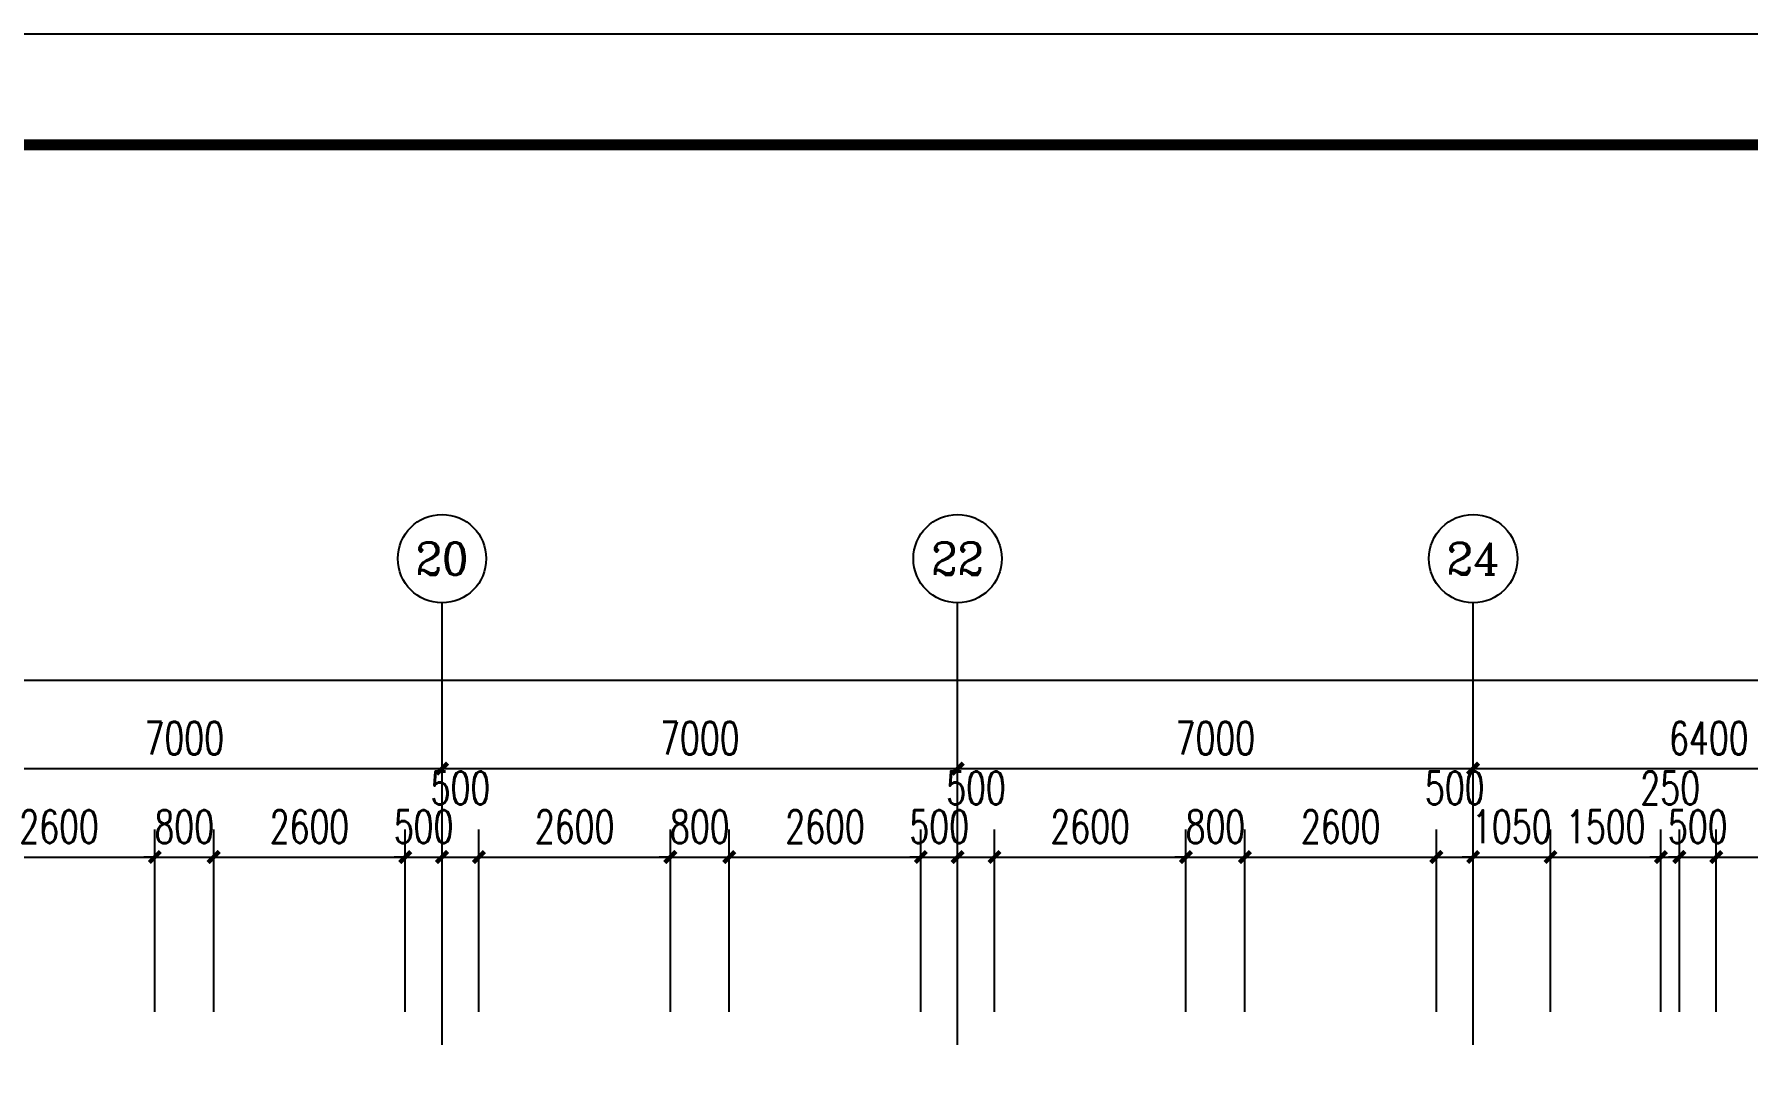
# Model space of a CAD drawing. Extents: x 1333527 to 1855755, y 1020844 to 1581249.
# Drawn here: x 1436238 to 1459502, y 1267994 to 1282088 of the extents above; entities that cross this region are included whole.
import ezdxf
from ezdxf.enums import TextEntityAlignment as Align

# ---------------------------------------------------------------- set-up
doc = ezdxf.new("R2010")
doc.units = 0
doc.header["$LTSCALE"] = 1000
doc.header["$PDSIZE"] = 5
doc.layers.add('1-建筑底图', color=8, linetype='Continuous', plot=False)
for name, color, linetype in [('AXIS_TEXT', 7, 'Continuous'), ('BTTK', 7, 'Continuous'), ('PUB_TITLE', 7, 'Continuous')]:
    doc.layers.add(name, color=color, linetype=linetype)
doc.styles.add('_TCH_AXIS', font='COMPLEX', dxfattribs={"bigfont": 'GBCBIG'})
doc.styles.add('_TCH_DIM_T3', font='SIMPLEX', dxfattribs={"width": 0.705882, "bigfont": 'GBCBIG'})
doc.styles.add('COMPLEX', font='COMPLEX')
doc.styles.add('HZ(TK)', font='geniso.shx', dxfattribs={"width": 0.9, "bigfont": 'hztxt.shx'})
doc.dimstyles.new('_TCH_ARCH&&150', dxfattribs={"dimtxt": 446.25, "dimasz": 150, "dimexe": 375, "dimexo": 450, "dimgap": 189.375, "dimtad": 1, "dimdec": 0, "dimzin": 0, "dimdsep": 46, "dimtxsty": '_TCH_DIM_T3', "dimblk": 'ARCHTICK', "dimcen": 0.09, "dimclrt": 7, "dimazin": 2, "dimtfac": 1, "dimtdec": 0, "dimtix": 1, "dimtmove": 2, "dimatfit": 3, "dimfxl": 1, "dimtolj": 1, "dimtzin": 0, "dimarcsym": 0})

# ---------------------------------------------------------------- blocks, each defined once
blk = doc.blocks.new('vhtemplate_2020年新竖式图框_A0')
at = {"layer": 'PUB_TITLE', "color": 7}
blk.add_lwpolyline([(0, 0), (1189, 0), (1189, 841), (0, 841)], close=True, dxfattribs=at)
at = {"layer": 'PUB_TITLE', "const_width": 1}
blk.add_lwpolyline([(25, 10), (1179, 10), (1179, 831), (25, 831)], close=True, dxfattribs=at)
at = {"layer": 'BTTK', "color": 4, "style": 'HZ(TK)', "width": 0.9}
for tag, p in [('合作单位', (1144, 743.5)), ('建设单位', (1144, 209.5)), ('工程名称', (1144, 176.5)), ('子项名称', (1154, 160)), ('图纸名称', (1144, 141))]:
    blk.add_attdef(tag, text='', height=3.5, dxfattribs=at).set_placement(p, align=Align.MIDDLE_CENTER)
for tag, p in [('注册证书号', (1156.5, 309.01)), ('注册印章号', (1156.5, 301.01)), ('设计号', (1154, 193)), ('图别', (1137.75, 34)), ('图号', (1170.25, 34)), ('版本号', (1137.75, 26)), ('日期', (1170.25, 26))]:
    blk.add_attdef(tag, text='', height=3.5, dxfattribs=at).set_placement(p, align=Align.MIDDLE)
blk = doc.blocks.new('_AXISO')
blk.add_circle((0, 0), 0.5)
at = {"layer": 'AXIS_TEXT', "style": 'COMPLEX', "width": 1.041667}
blk.add_attdef('A', text='', height=0.56, dxfattribs=at).set_placement((-0.25, -0.28), (0.25, -0.28), align=Align.FIT)
blk = doc.blocks.new('_ArchTick')
at = {"color": 0, "linetype": 'ByBlock', "const_width": 0.4}
blk.add_lwpolyline([(-0.5, -0.5), (0.5, 0.5)], dxfattribs=at)
blk = doc.blocks.new('*D373')
at = {"layer": '1-建筑底图', "color": 0, "lineweight": -2, "transparency": 16777216}
for p, q in [((76400, 91950), (76400, 94425)), ((79000, 91950), (79000, 94425)), ((76400, 94050), (79000, 94050))]:
    blk.add_line(p, q, dxfattribs=at)
at = {"layer": 'Defpoints', "color": 0}
for p in [(79000, 94050), (76400, 91500), (79000, 91500)]:
    blk.add_point(p, dxfattribs=at)
at = {"layer": '1-建筑底图', "color": 0, "lineweight": -2, "transparency": 16777216, "xscale": 150, "yscale": 150, "zscale": 150, "rotation": 180}
blk.add_blockref('_ArchTick', (76400, 94050), dxfattribs=at)
at = {"layer": '1-建筑底图', "color": 0, "lineweight": -2, "transparency": 16777216, "xscale": 150, "yscale": 150, "zscale": 150}
blk.add_blockref('_ArchTick', (79000, 94050), dxfattribs=at)
at = {"layer": '1-建筑底图', "color": 7, "transparency": 16777216, "insert": (77700, 94463), "char_height": 446.2, "attachment_point": 5, "style": '_TCH_DIM_T3'}
blk.add_mtext('\\A1;2600', dxfattribs=at)
blk = doc.blocks.new('*D374')
at = {"layer": '1-建筑底图', "color": 0, "lineweight": -2, "transparency": 16777216}
for p, q in [((79000, 91950), (79000, 94425)), ((79800, 91950), (79800, 94425)), ((79000, 94050), (78850, 94050)), ((79000, 94050), (79800, 94050)), ((79800, 94050), (79950, 94050))]:
    blk.add_line(p, q, dxfattribs=at)
at = {"layer": 'Defpoints', "color": 0}
for p in [(79800, 94050), (79000, 91500), (79800, 91500)]:
    blk.add_point(p, dxfattribs=at)
at = {"layer": '1-建筑底图', "color": 0, "lineweight": -2, "transparency": 16777216, "xscale": 150, "yscale": 150, "zscale": 150}
blk.add_blockref('_ArchTick', (79000, 94050), dxfattribs=at)
at = {"layer": '1-建筑底图', "color": 0, "lineweight": -2, "transparency": 16777216, "xscale": 150, "yscale": 150, "zscale": 150, "rotation": 180}
blk.add_blockref('_ArchTick', (79800, 94050), dxfattribs=at)
at = {"layer": '1-建筑底图', "color": 7, "transparency": 16777216, "insert": (79400, 94463), "char_height": 446.2, "attachment_point": 5, "style": '_TCH_DIM_T3'}
blk.add_mtext('\\A1;800', dxfattribs=at)
blk = doc.blocks.new('*D375')
at = {"layer": '1-建筑底图', "color": 0, "lineweight": -2, "transparency": 16777216}
for p, q in [((79800, 91950), (79800, 94425)), ((82400, 91950), (82400, 94425)), ((79800, 94050), (82400, 94050))]:
    blk.add_line(p, q, dxfattribs=at)
at = {"layer": 'Defpoints', "color": 0}
for p in [(82400, 94050), (79800, 91500), (82400, 91500)]:
    blk.add_point(p, dxfattribs=at)
at = {"layer": '1-建筑底图', "color": 0, "lineweight": -2, "transparency": 16777216, "xscale": 150, "yscale": 150, "zscale": 150, "rotation": 180}
blk.add_blockref('_ArchTick', (79800, 94050), dxfattribs=at)
at = {"layer": '1-建筑底图', "color": 0, "lineweight": -2, "transparency": 16777216, "xscale": 150, "yscale": 150, "zscale": 150}
blk.add_blockref('_ArchTick', (82400, 94050), dxfattribs=at)
at = {"layer": '1-建筑底图', "color": 7, "transparency": 16777216, "insert": (81100, 94463), "char_height": 446.2, "attachment_point": 5, "style": '_TCH_DIM_T3'}
blk.add_mtext('\\A1;2600', dxfattribs=at)
blk = doc.blocks.new('*D376')
at = {"layer": '1-建筑底图', "color": 0, "lineweight": -2, "transparency": 16777216}
for p, q in [((82400, 91950), (82400, 94425)), ((82900, 91950), (82900, 94425)), ((82400, 94050), (82250, 94050)), ((82400, 94050), (82900, 94050)), ((82900, 94050), (83050, 94050))]:
    blk.add_line(p, q, dxfattribs=at)
at = {"layer": 'Defpoints', "color": 0}
for p in [(82900, 94050), (82400, 91500), (82900, 91500)]:
    blk.add_point(p, dxfattribs=at)
at = {"layer": '1-建筑底图', "color": 0, "lineweight": -2, "transparency": 16777216, "xscale": 150, "yscale": 150, "zscale": 150}
blk.add_blockref('_ArchTick', (82400, 94050), dxfattribs=at)
at = {"layer": '1-建筑底图', "color": 0, "lineweight": -2, "transparency": 16777216, "xscale": 150, "yscale": 150, "zscale": 150, "rotation": 180}
blk.add_blockref('_ArchTick', (82900, 94050), dxfattribs=at)
at = {"layer": '1-建筑底图', "color": 7, "transparency": 16777216, "insert": (82650, 94463), "char_height": 446.2, "attachment_point": 5, "style": '_TCH_DIM_T3'}
blk.add_mtext('\\A1;500', dxfattribs=at)
blk = doc.blocks.new('*D377')
at = {"layer": '1-建筑底图', "color": 0, "lineweight": -2, "transparency": 16777216}
for p, q in [((82900, 91950), (82900, 94425)), ((83400, 91950), (83400, 94425)), ((82900, 94050), (83400, 94050))]:
    blk.add_line(p, q, dxfattribs=at)
at = {"layer": 'Defpoints', "color": 0}
for p in [(83400, 94050), (82900, 91500), (83400, 91500)]:
    blk.add_point(p, dxfattribs=at)
at = {"layer": '1-建筑底图', "color": 0, "lineweight": -2, "transparency": 16777216, "xscale": 150, "yscale": 150, "zscale": 150, "rotation": 180}
blk.add_blockref('_ArchTick', (82900, 94050), dxfattribs=at)
at = {"layer": '1-建筑底图', "color": 0, "lineweight": -2, "transparency": 16777216, "xscale": 150, "yscale": 150, "zscale": 150}
blk.add_blockref('_ArchTick', (83400, 94050), dxfattribs=at)
at = {"layer": '1-建筑底图', "color": 7, "transparency": 16777216, "insert": (83150, 94988), "char_height": 446.2, "attachment_point": 5, "style": '_TCH_DIM_T3'}
blk.add_mtext('\\A1;500', dxfattribs=at)
blk = doc.blocks.new('*D378')
at = {"layer": '1-建筑底图', "color": 0, "lineweight": -2, "transparency": 16777216}
for p, q in [((83400, 91950), (83400, 94425)), ((86000, 91950), (86000, 94425)), ((83400, 94050), (86000, 94050))]:
    blk.add_line(p, q, dxfattribs=at)
at = {"layer": 'Defpoints', "color": 0}
for p in [(86000, 94050), (83400, 91500), (86000, 91500)]:
    blk.add_point(p, dxfattribs=at)
at = {"layer": '1-建筑底图', "color": 0, "lineweight": -2, "transparency": 16777216, "xscale": 150, "yscale": 150, "zscale": 150, "rotation": 180}
blk.add_blockref('_ArchTick', (83400, 94050), dxfattribs=at)
at = {"layer": '1-建筑底图', "color": 0, "lineweight": -2, "transparency": 16777216, "xscale": 150, "yscale": 150, "zscale": 150}
blk.add_blockref('_ArchTick', (86000, 94050), dxfattribs=at)
at = {"layer": '1-建筑底图', "color": 7, "transparency": 16777216, "insert": (84700, 94463), "char_height": 446.2, "attachment_point": 5, "style": '_TCH_DIM_T3'}
blk.add_mtext('\\A1;2600', dxfattribs=at)
blk = doc.blocks.new('*D379')
at = {"layer": '1-建筑底图', "color": 0, "lineweight": -2, "transparency": 16777216}
for p, q in [((86000, 91950), (86000, 94425)), ((86800, 91950), (86800, 94425)), ((86000, 94050), (85850, 94050)), ((86000, 94050), (86800, 94050)), ((86800, 94050), (86950, 94050))]:
    blk.add_line(p, q, dxfattribs=at)
at = {"layer": 'Defpoints', "color": 0}
for p in [(86800, 94050), (86000, 91500), (86800, 91500)]:
    blk.add_point(p, dxfattribs=at)
at = {"layer": '1-建筑底图', "color": 0, "lineweight": -2, "transparency": 16777216, "xscale": 150, "yscale": 150, "zscale": 150}
blk.add_blockref('_ArchTick', (86000, 94050), dxfattribs=at)
at = {"layer": '1-建筑底图', "color": 0, "lineweight": -2, "transparency": 16777216, "xscale": 150, "yscale": 150, "zscale": 150, "rotation": 180}
blk.add_blockref('_ArchTick', (86800, 94050), dxfattribs=at)
at = {"layer": '1-建筑底图', "color": 7, "transparency": 16777216, "insert": (86400, 94463), "char_height": 446.2, "attachment_point": 5, "style": '_TCH_DIM_T3'}
blk.add_mtext('\\A1;800', dxfattribs=at)
blk = doc.blocks.new('*D380')
at = {"layer": '1-建筑底图', "color": 0, "lineweight": -2, "transparency": 16777216}
for p, q in [((86800, 91950), (86800, 94425)), ((89400, 91950), (89400, 94425)), ((86800, 94050), (89400, 94050))]:
    blk.add_line(p, q, dxfattribs=at)
at = {"layer": 'Defpoints', "color": 0}
for p in [(89400, 94050), (86800, 91500), (89400, 91500)]:
    blk.add_point(p, dxfattribs=at)
at = {"layer": '1-建筑底图', "color": 0, "lineweight": -2, "transparency": 16777216, "xscale": 150, "yscale": 150, "zscale": 150, "rotation": 180}
blk.add_blockref('_ArchTick', (86800, 94050), dxfattribs=at)
at = {"layer": '1-建筑底图', "color": 0, "lineweight": -2, "transparency": 16777216, "xscale": 150, "yscale": 150, "zscale": 150}
blk.add_blockref('_ArchTick', (89400, 94050), dxfattribs=at)
at = {"layer": '1-建筑底图', "color": 7, "transparency": 16777216, "insert": (88100, 94463), "char_height": 446.2, "attachment_point": 5, "style": '_TCH_DIM_T3'}
blk.add_mtext('\\A1;2600', dxfattribs=at)
blk = doc.blocks.new('*D381')
at = {"layer": '1-建筑底图', "color": 0, "lineweight": -2, "transparency": 16777216}
for p, q in [((89400, 91950), (89400, 94425)), ((89900, 91950), (89900, 94425)), ((89400, 94050), (89250, 94050)), ((89400, 94050), (89900, 94050)), ((89900, 94050), (90050, 94050))]:
    blk.add_line(p, q, dxfattribs=at)
at = {"layer": 'Defpoints', "color": 0}
for p in [(89900, 94050), (89400, 91500), (89900, 91500)]:
    blk.add_point(p, dxfattribs=at)
at = {"layer": '1-建筑底图', "color": 0, "lineweight": -2, "transparency": 16777216, "xscale": 150, "yscale": 150, "zscale": 150}
blk.add_blockref('_ArchTick', (89400, 94050), dxfattribs=at)
at = {"layer": '1-建筑底图', "color": 0, "lineweight": -2, "transparency": 16777216, "xscale": 150, "yscale": 150, "zscale": 150, "rotation": 180}
blk.add_blockref('_ArchTick', (89900, 94050), dxfattribs=at)
at = {"layer": '1-建筑底图', "color": 7, "transparency": 16777216, "insert": (89650, 94463), "char_height": 446.2, "attachment_point": 5, "style": '_TCH_DIM_T3'}
blk.add_mtext('\\A1;500', dxfattribs=at)
blk = doc.blocks.new('*D382')
at = {"layer": '1-建筑底图', "color": 0, "lineweight": -2, "transparency": 16777216}
for p, q in [((89900, 91950), (89900, 94425)), ((90400, 91950), (90400, 94425)), ((89900, 94050), (90400, 94050))]:
    blk.add_line(p, q, dxfattribs=at)
at = {"layer": 'Defpoints', "color": 0}
for p in [(90400, 94050), (89900, 91500), (90400, 91500)]:
    blk.add_point(p, dxfattribs=at)
at = {"layer": '1-建筑底图', "color": 0, "lineweight": -2, "transparency": 16777216, "xscale": 150, "yscale": 150, "zscale": 150, "rotation": 180}
blk.add_blockref('_ArchTick', (89900, 94050), dxfattribs=at)
at = {"layer": '1-建筑底图', "color": 0, "lineweight": -2, "transparency": 16777216, "xscale": 150, "yscale": 150, "zscale": 150}
blk.add_blockref('_ArchTick', (90400, 94050), dxfattribs=at)
at = {"layer": '1-建筑底图', "color": 7, "transparency": 16777216, "insert": (90150, 94988), "char_height": 446.2, "attachment_point": 5, "style": '_TCH_DIM_T3'}
blk.add_mtext('\\A1;500', dxfattribs=at)
blk = doc.blocks.new('*D383')
at = {"layer": '1-建筑底图', "color": 0, "lineweight": -2, "transparency": 16777216}
for p, q in [((90400, 91950), (90400, 94425)), ((93000, 91950), (93000, 94425)), ((90400, 94050), (93000, 94050))]:
    blk.add_line(p, q, dxfattribs=at)
at = {"layer": 'Defpoints', "color": 0}
for p in [(93000, 94050), (90400, 91500), (93000, 91500)]:
    blk.add_point(p, dxfattribs=at)
at = {"layer": '1-建筑底图', "color": 0, "lineweight": -2, "transparency": 16777216, "xscale": 150, "yscale": 150, "zscale": 150, "rotation": 180}
blk.add_blockref('_ArchTick', (90400, 94050), dxfattribs=at)
at = {"layer": '1-建筑底图', "color": 0, "lineweight": -2, "transparency": 16777216, "xscale": 150, "yscale": 150, "zscale": 150}
blk.add_blockref('_ArchTick', (93000, 94050), dxfattribs=at)
at = {"layer": '1-建筑底图', "color": 7, "transparency": 16777216, "insert": (91700, 94463), "char_height": 446.2, "attachment_point": 5, "style": '_TCH_DIM_T3'}
blk.add_mtext('\\A1;2600', dxfattribs=at)
blk = doc.blocks.new('*D384')
at = {"layer": '1-建筑底图', "color": 0, "lineweight": -2, "transparency": 16777216}
for p, q in [((93000, 91950), (93000, 94425)), ((93800, 91950), (93800, 94425)), ((93000, 94050), (92850, 94050)), ((93000, 94050), (93800, 94050)), ((93800, 94050), (93950, 94050))]:
    blk.add_line(p, q, dxfattribs=at)
at = {"layer": 'Defpoints', "color": 0}
for p in [(93800, 94050), (93000, 91500), (93800, 91500)]:
    blk.add_point(p, dxfattribs=at)
at = {"layer": '1-建筑底图', "color": 0, "lineweight": -2, "transparency": 16777216, "xscale": 150, "yscale": 150, "zscale": 150}
blk.add_blockref('_ArchTick', (93000, 94050), dxfattribs=at)
at = {"layer": '1-建筑底图', "color": 0, "lineweight": -2, "transparency": 16777216, "xscale": 150, "yscale": 150, "zscale": 150, "rotation": 180}
blk.add_blockref('_ArchTick', (93800, 94050), dxfattribs=at)
at = {"layer": '1-建筑底图', "color": 7, "transparency": 16777216, "insert": (93400, 94463), "char_height": 446.2, "attachment_point": 5, "style": '_TCH_DIM_T3'}
blk.add_mtext('\\A1;800', dxfattribs=at)
blk = doc.blocks.new('*D385')
at = {"layer": '1-建筑底图', "color": 0, "lineweight": -2, "transparency": 16777216}
for p, q in [((93800, 91950), (93800, 94425)), ((96400, 91950), (96400, 94425)), ((93800, 94050), (96400, 94050))]:
    blk.add_line(p, q, dxfattribs=at)
at = {"layer": 'Defpoints', "color": 0}
for p in [(96400, 94050), (93800, 91500), (96400, 91500)]:
    blk.add_point(p, dxfattribs=at)
at = {"layer": '1-建筑底图', "color": 0, "lineweight": -2, "transparency": 16777216, "xscale": 150, "yscale": 150, "zscale": 150, "rotation": 180}
blk.add_blockref('_ArchTick', (93800, 94050), dxfattribs=at)
at = {"layer": '1-建筑底图', "color": 0, "lineweight": -2, "transparency": 16777216, "xscale": 150, "yscale": 150, "zscale": 150}
blk.add_blockref('_ArchTick', (96400, 94050), dxfattribs=at)
at = {"layer": '1-建筑底图', "color": 7, "transparency": 16777216, "insert": (95100, 94463), "char_height": 446.2, "attachment_point": 5, "style": '_TCH_DIM_T3'}
blk.add_mtext('\\A1;2600', dxfattribs=at)
blk = doc.blocks.new('*D386')
at = {"layer": '1-建筑底图', "color": 0, "lineweight": -2, "transparency": 16777216}
for p, q in [((96400, 91950), (96400, 94425)), ((96900, 91950), (96900, 94425)), ((96400, 94050), (96900, 94050))]:
    blk.add_line(p, q, dxfattribs=at)
at = {"layer": 'Defpoints', "color": 0}
for p in [(96900, 94050), (96400, 91500), (96900, 91500)]:
    blk.add_point(p, dxfattribs=at)
at = {"layer": '1-建筑底图', "color": 0, "lineweight": -2, "transparency": 16777216, "xscale": 150, "yscale": 150, "zscale": 150, "rotation": 180}
blk.add_blockref('_ArchTick', (96400, 94050), dxfattribs=at)
at = {"layer": '1-建筑底图', "color": 0, "lineweight": -2, "transparency": 16777216, "xscale": 150, "yscale": 150, "zscale": 150}
blk.add_blockref('_ArchTick', (96900, 94050), dxfattribs=at)
at = {"layer": '1-建筑底图', "color": 7, "transparency": 16777216, "insert": (96650, 94988), "char_height": 446.2, "attachment_point": 5, "style": '_TCH_DIM_T3'}
blk.add_mtext('\\A1;500', dxfattribs=at)
blk = doc.blocks.new('*D387')
at = {"layer": '1-建筑底图', "color": 0, "lineweight": -2, "transparency": 16777216}
for p, q in [((96900, 91950), (96900, 94425)), ((97950, 91950), (97950, 94425)), ((96900, 94050), (96750, 94050)), ((96900, 94050), (97950, 94050)), ((97950, 94050), (98100, 94050))]:
    blk.add_line(p, q, dxfattribs=at)
at = {"layer": 'Defpoints', "color": 0}
for p in [(97950, 94050), (96900, 91500), (97950, 91500)]:
    blk.add_point(p, dxfattribs=at)
at = {"layer": '1-建筑底图', "color": 0, "lineweight": -2, "transparency": 16777216, "xscale": 150, "yscale": 150, "zscale": 150}
blk.add_blockref('_ArchTick', (96900, 94050), dxfattribs=at)
at = {"layer": '1-建筑底图', "color": 0, "lineweight": -2, "transparency": 16777216, "xscale": 150, "yscale": 150, "zscale": 150, "rotation": 180}
blk.add_blockref('_ArchTick', (97950, 94050), dxfattribs=at)
at = {"layer": '1-建筑底图', "color": 7, "transparency": 16777216, "insert": (97425, 94463), "char_height": 446.2, "attachment_point": 5, "style": '_TCH_DIM_T3'}
blk.add_mtext('\\A1;1050', dxfattribs=at)
blk = doc.blocks.new('*D388')
at = {"layer": '1-建筑底图', "color": 0, "lineweight": -2, "transparency": 16777216}
for p, q in [((97950, 91950), (97950, 94425)), ((99450, 91950), (99450, 94425)), ((97950, 94050), (99450, 94050))]:
    blk.add_line(p, q, dxfattribs=at)
at = {"layer": 'Defpoints', "color": 0}
for p in [(99450, 94050), (97950, 91500), (99450, 91500)]:
    blk.add_point(p, dxfattribs=at)
at = {"layer": '1-建筑底图', "color": 0, "lineweight": -2, "transparency": 16777216, "xscale": 150, "yscale": 150, "zscale": 150, "rotation": 180}
blk.add_blockref('_ArchTick', (97950, 94050), dxfattribs=at)
at = {"layer": '1-建筑底图', "color": 0, "lineweight": -2, "transparency": 16777216, "xscale": 150, "yscale": 150, "zscale": 150}
blk.add_blockref('_ArchTick', (99450, 94050), dxfattribs=at)
at = {"layer": '1-建筑底图', "color": 7, "transparency": 16777216, "insert": (98700, 94463), "char_height": 446.2, "attachment_point": 5, "style": '_TCH_DIM_T3'}
blk.add_mtext('\\A1;1500', dxfattribs=at)
blk = doc.blocks.new('*D389')
at = {"layer": '1-建筑底图', "color": 0, "lineweight": -2, "transparency": 16777216}
for p, q in [((99450, 91950), (99450, 94425)), ((99700, 91950), (99700, 94425)), ((99450, 94050), (99300, 94050)), ((99450, 94050), (99700, 94050)), ((99700, 94050), (99850, 94050))]:
    blk.add_line(p, q, dxfattribs=at)
at = {"layer": 'Defpoints', "color": 0}
for p in [(99700, 94050), (99450, 91500), (99700, 91500)]:
    blk.add_point(p, dxfattribs=at)
at = {"layer": '1-建筑底图', "color": 0, "lineweight": -2, "transparency": 16777216, "xscale": 150, "yscale": 150, "zscale": 150}
blk.add_blockref('_ArchTick', (99450, 94050), dxfattribs=at)
at = {"layer": '1-建筑底图', "color": 0, "lineweight": -2, "transparency": 16777216, "xscale": 150, "yscale": 150, "zscale": 150, "rotation": 180}
blk.add_blockref('_ArchTick', (99700, 94050), dxfattribs=at)
at = {"layer": '1-建筑底图', "color": 7, "transparency": 16777216, "insert": (99575, 94988), "char_height": 446.2, "attachment_point": 5, "style": '_TCH_DIM_T3'}
blk.add_mtext('\\A1;250', dxfattribs=at)
blk = doc.blocks.new('*D390')
at = {"layer": '1-建筑底图', "color": 0, "lineweight": -2, "transparency": 16777216}
for p, q in [((99700, 91950), (99700, 94425)), ((100200, 91950), (100200, 94425)), ((99700, 94050), (99550, 94050)), ((99700, 94050), (100200, 94050)), ((100200, 94050), (100350, 94050))]:
    blk.add_line(p, q, dxfattribs=at)
at = {"layer": 'Defpoints', "color": 0}
for p in [(100200, 94050), (99700, 91500), (100200, 91500)]:
    blk.add_point(p, dxfattribs=at)
at = {"layer": '1-建筑底图', "color": 0, "lineweight": -2, "transparency": 16777216, "xscale": 150, "yscale": 150, "zscale": 150}
blk.add_blockref('_ArchTick', (99700, 94050), dxfattribs=at)
at = {"layer": '1-建筑底图', "color": 0, "lineweight": -2, "transparency": 16777216, "xscale": 150, "yscale": 150, "zscale": 150, "rotation": 180}
blk.add_blockref('_ArchTick', (100200, 94050), dxfattribs=at)
at = {"layer": '1-建筑底图', "color": 7, "transparency": 16777216, "insert": (99950, 94463), "char_height": 446.2, "attachment_point": 5, "style": '_TCH_DIM_T3'}
blk.add_mtext('\\A1;500', dxfattribs=at)
blk = doc.blocks.new('*D391')
at = {"layer": '1-建筑底图', "color": 0, "lineweight": -2, "transparency": 16777216}
for p, q in [((100200, 91950), (100200, 94425)), ((102800, 91950), (102800, 94425)), ((100200, 94050), (102800, 94050))]:
    blk.add_line(p, q, dxfattribs=at)
at = {"layer": 'Defpoints', "color": 0}
for p in [(102800, 94050), (100200, 91500), (102800, 91500)]:
    blk.add_point(p, dxfattribs=at)
at = {"layer": '1-建筑底图', "color": 0, "lineweight": -2, "transparency": 16777216, "xscale": 150, "yscale": 150, "zscale": 150, "rotation": 180}
blk.add_blockref('_ArchTick', (100200, 94050), dxfattribs=at)
at = {"layer": '1-建筑底图', "color": 0, "lineweight": -2, "transparency": 16777216, "xscale": 150, "yscale": 150, "zscale": 150}
blk.add_blockref('_ArchTick', (102800, 94050), dxfattribs=at)
at = {"layer": '1-建筑底图', "color": 7, "transparency": 16777216, "insert": (101500, 94463), "char_height": 446.2, "attachment_point": 5, "style": '_TCH_DIM_T3'}
blk.add_mtext('\\A1;2600', dxfattribs=at)
blk = doc.blocks.new('*D480')
at = {"layer": '1-建筑底图', "color": 0, "lineweight": -2, "transparency": 16777216}
for p, q in [((75900, 91950), (75900, 95625)), ((82900, 91950), (82900, 95625)), ((75900, 95250), (82900, 95250))]:
    blk.add_line(p, q, dxfattribs=at)
at = {"layer": 'Defpoints', "color": 0}
for p in [(82900, 95250), (75900, 91500), (82900, 91500)]:
    blk.add_point(p, dxfattribs=at)
at = {"layer": '1-建筑底图', "color": 0, "lineweight": -2, "transparency": 16777216, "xscale": 150, "yscale": 150, "zscale": 150, "rotation": 180}
blk.add_blockref('_ArchTick', (75900, 95250), dxfattribs=at)
at = {"layer": '1-建筑底图', "color": 0, "lineweight": -2, "transparency": 16777216, "xscale": 150, "yscale": 150, "zscale": 150}
blk.add_blockref('_ArchTick', (82900, 95250), dxfattribs=at)
at = {"layer": '1-建筑底图', "color": 7, "transparency": 16777216, "insert": (79400, 95663), "char_height": 446.2, "attachment_point": 5, "style": '_TCH_DIM_T3'}
blk.add_mtext('\\A1;7000', dxfattribs=at)
blk = doc.blocks.new('*D481')
at = {"layer": '1-建筑底图', "color": 0, "lineweight": -2, "transparency": 16777216}
for p, q in [((82900, 91950), (82900, 95625)), ((89900, 91950), (89900, 95625)), ((82900, 95250), (89900, 95250))]:
    blk.add_line(p, q, dxfattribs=at)
at = {"layer": 'Defpoints', "color": 0}
for p in [(89900, 95250), (82900, 91500), (89900, 91500)]:
    blk.add_point(p, dxfattribs=at)
at = {"layer": '1-建筑底图', "color": 0, "lineweight": -2, "transparency": 16777216, "xscale": 150, "yscale": 150, "zscale": 150, "rotation": 180}
blk.add_blockref('_ArchTick', (82900, 95250), dxfattribs=at)
at = {"layer": '1-建筑底图', "color": 0, "lineweight": -2, "transparency": 16777216, "xscale": 150, "yscale": 150, "zscale": 150}
blk.add_blockref('_ArchTick', (89900, 95250), dxfattribs=at)
at = {"layer": '1-建筑底图', "color": 7, "transparency": 16777216, "insert": (86400, 95663), "char_height": 446.2, "attachment_point": 5, "style": '_TCH_DIM_T3'}
blk.add_mtext('\\A1;7000', dxfattribs=at)
blk = doc.blocks.new('*D482')
at = {"layer": '1-建筑底图', "color": 0, "lineweight": -2, "transparency": 16777216}
for p, q in [((89900, 91950), (89900, 95625)), ((96900, 91950), (96900, 95625)), ((89900, 95250), (96900, 95250))]:
    blk.add_line(p, q, dxfattribs=at)
at = {"layer": 'Defpoints', "color": 0}
for p in [(96900, 95250), (89900, 91500), (96900, 91500)]:
    blk.add_point(p, dxfattribs=at)
at = {"layer": '1-建筑底图', "color": 0, "lineweight": -2, "transparency": 16777216, "xscale": 150, "yscale": 150, "zscale": 150, "rotation": 180}
blk.add_blockref('_ArchTick', (89900, 95250), dxfattribs=at)
at = {"layer": '1-建筑底图', "color": 0, "lineweight": -2, "transparency": 16777216, "xscale": 150, "yscale": 150, "zscale": 150}
blk.add_blockref('_ArchTick', (96900, 95250), dxfattribs=at)
at = {"layer": '1-建筑底图', "color": 7, "transparency": 16777216, "insert": (93400, 95663), "char_height": 446.2, "attachment_point": 5, "style": '_TCH_DIM_T3'}
blk.add_mtext('\\A1;7000', dxfattribs=at)
blk = doc.blocks.new('*D483')
at = {"layer": '1-建筑底图', "color": 0, "lineweight": -2, "transparency": 16777216}
for p, q in [((96900, 91950), (96900, 95625)), ((103300, 91950), (103300, 95625)), ((96900, 95250), (103300, 95250))]:
    blk.add_line(p, q, dxfattribs=at)
at = {"layer": 'Defpoints', "color": 0}
for p in [(103300, 95250), (96900, 91500), (103300, 91500)]:
    blk.add_point(p, dxfattribs=at)
at = {"layer": '1-建筑底图', "color": 0, "lineweight": -2, "transparency": 16777216, "xscale": 150, "yscale": 150, "zscale": 150, "rotation": 180}
blk.add_blockref('_ArchTick', (96900, 95250), dxfattribs=at)
at = {"layer": '1-建筑底图', "color": 0, "lineweight": -2, "transparency": 16777216, "xscale": 150, "yscale": 150, "zscale": 150}
blk.add_blockref('_ArchTick', (103300, 95250), dxfattribs=at)
at = {"layer": '1-建筑底图', "color": 7, "transparency": 16777216, "insert": (100100, 95663), "char_height": 446.2, "attachment_point": 5, "style": '_TCH_DIM_T3'}
blk.add_mtext('\\A1;6400', dxfattribs=at)
blk = doc.blocks.new('*D486')
at = {"layer": '1-建筑底图', "color": 0, "lineweight": -2, "transparency": 16777216}
for p, q in [((400, 91950), (400, 96825)), ((111600, 91950), (111600, 96825)), ((400, 96450), (111600, 96450))]:
    blk.add_line(p, q, dxfattribs=at)
at = {"layer": 'Defpoints', "color": 0}
for p in [(111600, 96450), (400, 91500), (111600, 91500)]:
    blk.add_point(p, dxfattribs=at)
at = {"layer": '1-建筑底图', "color": 0, "lineweight": -2, "transparency": 16777216, "xscale": 150, "yscale": 150, "zscale": 150, "rotation": 180}
blk.add_blockref('_ArchTick', (400, 96450), dxfattribs=at)
at = {"layer": '1-建筑底图', "color": 0, "lineweight": -2, "transparency": 16777216, "xscale": 150, "yscale": 150, "zscale": 150}
blk.add_blockref('_ArchTick', (111600, 96450), dxfattribs=at)
at = {"layer": '1-建筑底图', "color": 7, "transparency": 16777216, "insert": (56000, 96863), "char_height": 446.2, "attachment_point": 5, "style": '_TCH_DIM_T3'}
blk.add_mtext('\\A1;111200', dxfattribs=at)
blk = doc.blocks.new('1-一层建筑底图')
at = {"layer": '1-建筑底图', "color": 8}
for p, q in [((82900, 91500), (82900, 97500)), ((89900, 91500), (89900, 97500)), ((96900, 91500), (96900, 97500))]:
    blk.add_line(p, q, dxfattribs=at)
ref = blk.add_blockref('_AXISO', (82900, 98100), dxfattribs=dict(at, xscale=1200, yscale=1200, zscale=1200))
ref.add_attrib('A', '20', dxfattribs={"layer": 'AXIS_TEXT', "height": 441.41, "style": '_TCH_AXIS'}).set_placement((82542.7, 97879.3), (83257.3, 97879.3), align=Align.FIT)
ref = blk.add_blockref('_AXISO', (89900, 98100), dxfattribs=dict(at, xscale=1200, yscale=1200, zscale=1200))
ref.add_attrib('A', '22', dxfattribs={"layer": 'AXIS_TEXT', "height": 441.41, "style": '_TCH_AXIS'}).set_placement((89542.7, 97879.3), (90257.3, 97879.3), align=Align.FIT)
ref = blk.add_blockref('_AXISO', (96900, 98100), dxfattribs=dict(at, xscale=1200, yscale=1200, zscale=1200))
ref.add_attrib('A', '24', dxfattribs={"layer": 'AXIS_TEXT', "height": 432.18, "style": '_TCH_AXIS', "width": 0.972222}).set_placement((96539.9, 97883.9), (97260.1, 97883.9), align=Align.FIT)
for p1, p2, distance, picture, middle in [((400, 91500), (111600, 91500), 4950, '*D486', (56000, 96862.5)), ((75900, 91500), (82900, 91500), 3750, '*D480', (79400, 95662.5)), ((82900, 91500), (89900, 91500), 3750, '*D481', (86400, 95662.5)), ((89900, 91500), (96900, 91500), 3750, '*D482', (93400, 95662.5)), ((96900, 91500), (103300, 91500), 3750, '*D483', (100100, 95662.5)), ((76400, 91500), (79000, 91500), 2550, '*D373', (77700, 94462.5)), ((79000, 91500), (79800, 91500), 2550, '*D374', (79400, 94462.5)), ((79800, 91500), (82400, 91500), 2550, '*D375', (81100, 94462.5)), ((82400, 91500), (82900, 91500), 2550, '*D376', (82650, 94462.5)), ((83400, 91500), (86000, 91500), 2550, '*D378', (84700, 94462.5)), ((86000, 91500), (86800, 91500), 2550, '*D379', (86400, 94462.5)), ((86800, 91500), (89400, 91500), 2550, '*D380', (88100, 94462.5)), ((89400, 91500), (89900, 91500), 2550, '*D381', (89650, 94462.5)), ((90400, 91500), (93000, 91500), 2550, '*D383', (91700, 94462.5)), ((93000, 91500), (93800, 91500), 2550, '*D384', (93400, 94462.5)), ((93800, 91500), (96400, 91500), 2550, '*D385', (95100, 94462.5)), ((96900, 91500), (97950, 91500), 2550, '*D387', (97425, 94462.5)), ((97950, 91500), (99450, 91500), 2550, '*D388', (98700, 94462.5)), ((99700, 91500), (100200, 91500), 2550, '*D390', (99950, 94462.5)), ((100200, 91500), (102800, 91500), 2550, '*D391', (101500, 94462.5))]:
    dim = blk.add_aligned_dim(p1=p1, p2=p2, distance=distance, dimstyle='_TCH_ARCH&&150', dxfattribs=at)
    dim.commit()
    dim.dimension.update_dxf_attribs({"geometry": picture, "text_midpoint": middle})
for base, p1, p2, picture, middle in [((83400, 94050), (82900, 91500), (83400, 91500), '*D377', (83150, 94987.5)), ((90400, 94050), (89900, 91500), (90400, 91500), '*D382', (90150, 94987.5)), ((96900, 94050), (96400, 91500), (96900, 91500), '*D386', (96650, 94987.5)), ((99700, 94050), (99450, 91500), (99700, 91500), '*D389', (99575, 94987.5))]:
    dim = blk.add_linear_dim(base=base, p1=p1, p2=p2, angle=0, dimstyle='_TCH_ARCH&&150', dxfattribs=at)
    dim.commit()
    dim.dimension.update_dxf_attribs({"geometry": picture, "text_midpoint": middle, "dimtype": 161})

msp = doc.modelspace()

# ---------------------------------------------------------------- linework, layer by layer
at = {"layer": 'PUB_TITLE'}
msp.add_lwpolyline([(1333527, 1155938), (1511877, 1155938), (1511877, 1282088), (1333527, 1282088)], close=True, dxfattribs=at)
at = {"layer": 'PUB_TITLE', "const_width": 150}
msp.add_lwpolyline([(1337277, 1157438), (1510377, 1157438), (1510377, 1280588), (1337277, 1280588)], close=True, dxfattribs=at)

# ---------------------------------------------------------------- block references
at = {"xscale": 150, "yscale": 150, "zscale": 150}
msp.add_blockref('vhtemplate_2020年新竖式图框_A0', (1333527, 1155938), dxfattribs=at)
at = {"layer": '1-建筑底图'}
msp.add_blockref('1-一层建筑底图', (1358874, 1176871), dxfattribs=at)

doc.saveas('drawing.dxf')
